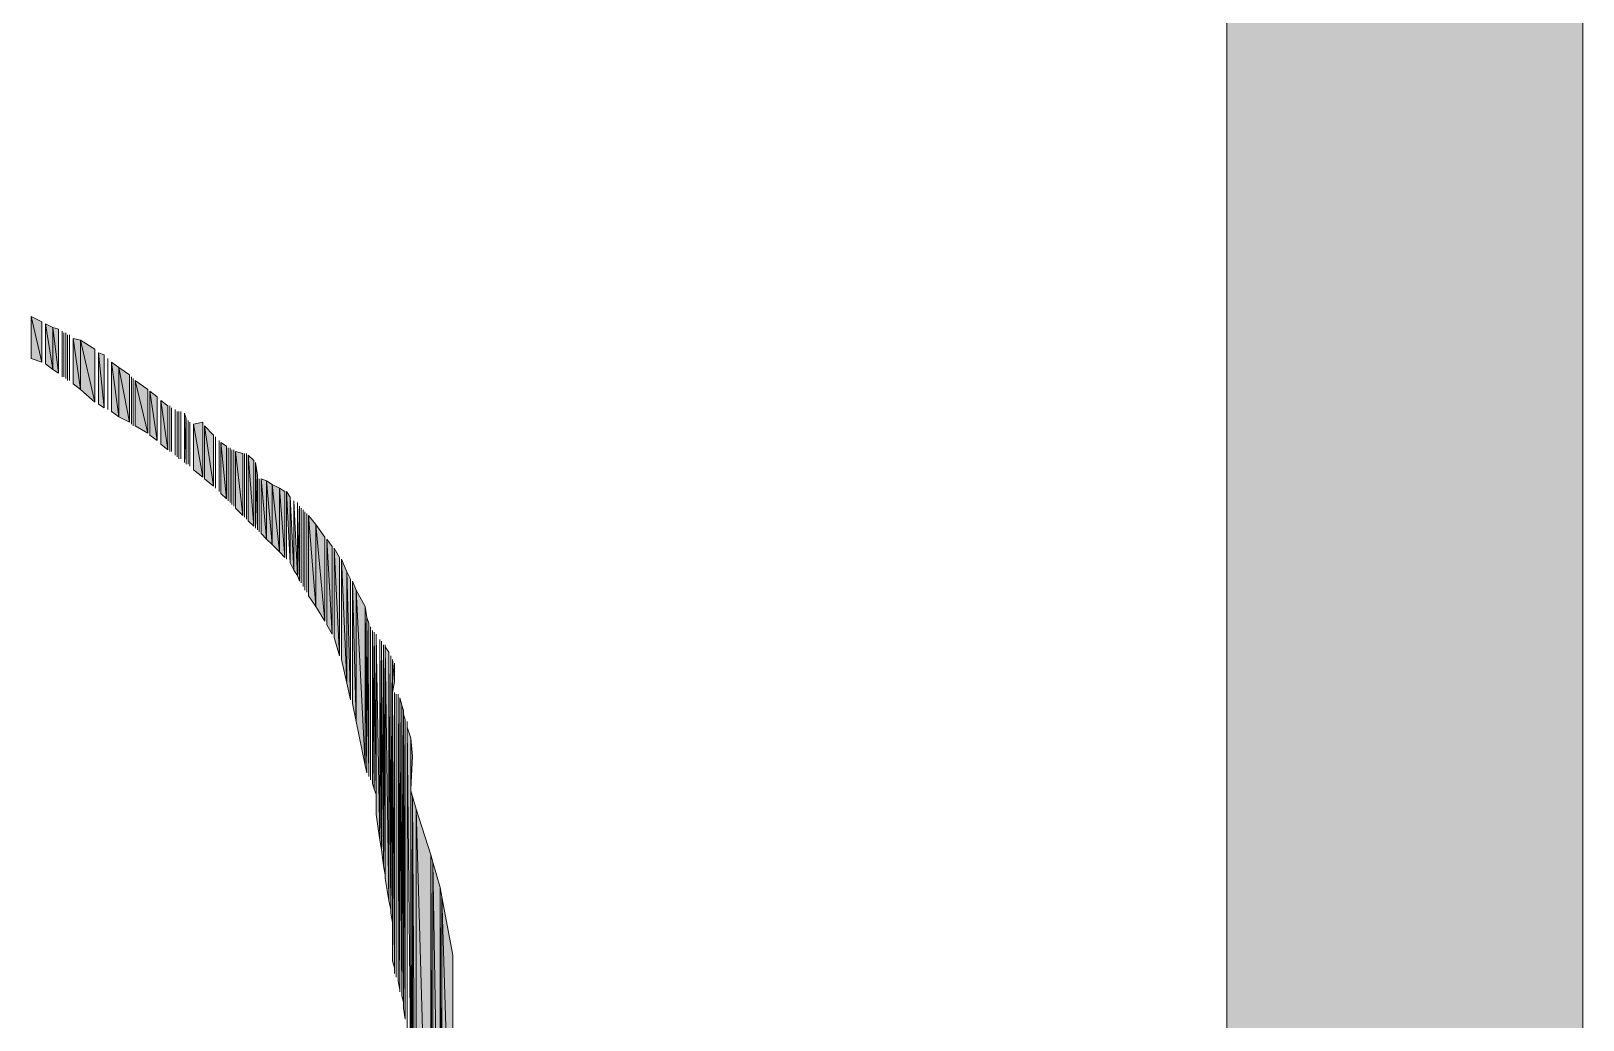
# Model space of a CAD drawing. Header units: millimetres. Extents: x -30643 to 86172, y -19411 to 63186.
# Drawn here: x 83676 to 84274, y -219 to 162 of the extents above; entities that cross this region are included whole.
import ezdxf

# ---------------------------------------------------------------- set-up
doc = ezdxf.new("R2010")
doc.units = ezdxf.units.MM

msp = doc.modelspace()

# ---------------------------------------------------------------- hatches: boundary and pattern name
h = msp.add_hatch(color=0)
h.dxf.hatch_style = 2
h.paths.add_polyline_path([(84273.84, -17512.85), (84136.62, -17374.93), (84136.62, 61150.03), (84273.84, 61287.95)])
h = msp.add_hatch(color=0)
h.dxf.hatch_style = 2
h.paths.add_polyline_path([(83675.71, 36.21), (83679.93, 34.8), (83675.71, 52.39)])
h = msp.add_hatch(color=0)
h.dxf.hatch_style = 2
h.paths.add_polyline_path([(83679.93, 34.8), (83679.93, 50.28), (83675.71, 52.39)])
h = msp.add_hatch(color=0)
h.dxf.hatch_style = 2
h.paths.add_polyline_path([(83681.34, 34.09), (83684.15, 31.98), (83681.34, 49.58)])
h = msp.add_hatch(color=0)
h.dxf.hatch_style = 2
h.paths.add_polyline_path([(83684.15, 31.98), (83684.15, 48.17), (83681.34, 49.58)])
h = msp.add_hatch(color=0)
h.dxf.hatch_style = 2
h.paths.add_polyline_path([(83684.15, 31.98), (83686.27, 30.58), (83684.15, 48.17)])
h = msp.add_hatch(color=0)
h.dxf.hatch_style = 2
h.paths.add_polyline_path([(83686.27, 30.58), (83686.27, 47.46), (83684.15, 48.17)])
h = msp.add_hatch(color=0)
h.dxf.hatch_style = 2
h.paths.add_polyline_path([(83691.89, 26.35), (83694.71, 24.24), (83691.89, 43.95)])
h = msp.add_hatch(color=0)
h.dxf.hatch_style = 2
h.paths.add_polyline_path([(83694.71, 24.24), (83694.71, 43.24), (83691.89, 43.95)])
h = msp.add_hatch(color=0)
h.dxf.hatch_style = 2
h.paths.add_polyline_path([(83694.71, 24.24), (83700.34, 19.32), (83694.71, 43.24)])
h = msp.add_hatch(color=0)
h.dxf.hatch_style = 2
h.paths.add_polyline_path([(83700.34, 19.32), (83700.34, 39.72), (83694.71, 43.24)])
h = msp.add_hatch(color=0)
h.dxf.hatch_style = 2
h.paths.add_polyline_path([(83701.75, 18.61), (83703.86, 17.21), (83701.75, 38.32)])
h = msp.add_hatch(color=0)
h.dxf.hatch_style = 2
h.paths.add_polyline_path([(83703.86, 17.21), (83703.86, 37.61), (83701.75, 38.32)])
h = msp.add_hatch(color=0)
h.dxf.hatch_style = 2
h.paths.add_polyline_path([(83706.67, 15.8), (83709.49, 13.69), (83706.67, 34.8)])
h = msp.add_hatch(color=0)
h.dxf.hatch_style = 2
h.paths.add_polyline_path([(83709.49, 13.69), (83709.49, 32.69), (83706.67, 34.8)])
h = msp.add_hatch(color=0)
h.dxf.hatch_style = 2
h.paths.add_polyline_path([(83709.49, 13.69), (83713.71, 11.58), (83709.49, 32.69)])
h = msp.add_hatch(color=0)
h.dxf.hatch_style = 2
h.paths.add_polyline_path([(83713.71, 11.58), (83713.71, 29.87), (83709.49, 32.69)])
h = msp.add_hatch(color=0)
h.dxf.hatch_style = 2
h.paths.add_polyline_path([(83715.82, 10.17), (83720.75, 7.36), (83715.82, 27.76)])
h = msp.add_hatch(color=0)
h.dxf.hatch_style = 2
h.paths.add_polyline_path([(83720.75, 7.36), (83720.75, 24.24), (83715.82, 27.76)])
h = msp.add_hatch(color=0)
h.dxf.hatch_style = 2
h.paths.add_polyline_path([(83721.45, 6.65), (83724.26, 4.54), (83721.45, 23.54)])
h = msp.add_hatch(color=0)
h.dxf.hatch_style = 2
h.paths.add_polyline_path([(83724.26, 4.54), (83724.26, 21.43), (83721.45, 23.54)])
h = msp.add_hatch(color=0)
h.dxf.hatch_style = 2
h.paths.add_polyline_path([(83725.67, 3.13), (83728.49, 1.02), (83725.67, 20.02)])
h = msp.add_hatch(color=0)
h.dxf.hatch_style = 2
h.paths.add_polyline_path([(83728.49, 1.02), (83728.49, 17.91), (83725.67, 20.02)])
h = msp.add_hatch(color=0)
h.dxf.hatch_style = 2
h.paths.add_polyline_path([(83735.52, -4.61), (83735.52, 12.98), (83734.82, 15.1)])
h = msp.add_hatch(color=0)
h.dxf.hatch_style = 2
h.paths.add_polyline_path([(83741.86, -9.53), (83741.86, 11.58), (83738.34, 10.87)])
h = msp.add_hatch(color=0)
h.dxf.hatch_style = 2
h.paths.add_polyline_path([(83738.34, -6.72), (83741.86, -9.53), (83738.34, 10.87)])
h = msp.add_hatch(color=0)
h.dxf.hatch_style = 2
h.paths.add_polyline_path([(83742.56, -10.24), (83746.08, -13.05), (83742.56, 10.17)])
h = msp.add_hatch(color=0)
h.dxf.hatch_style = 2
h.paths.add_polyline_path([(83746.08, -13.05), (83746.08, 6.65), (83742.56, 10.17)])
h = msp.add_hatch(color=0)
h.dxf.hatch_style = 2
h.paths.add_polyline_path([(83748.89, -15.87), (83751, -17.98), (83748.89, 3.84)])
h = msp.add_hatch(color=0)
h.dxf.hatch_style = 2
h.paths.add_polyline_path([(83751, -17.98), (83751, 2.43), (83748.89, 3.84)])
h = msp.add_hatch(color=0)
h.dxf.hatch_style = 2
h.paths.add_polyline_path([(83754.52, -21.5), (83757.34, -24.31), (83754.52, 0.32)])
h = msp.add_hatch(color=0)
h.dxf.hatch_style = 2
h.paths.add_polyline_path([(83757.34, -24.31), (83757.34, -0.39), (83754.52, 0.32)])
h = msp.add_hatch(color=0)
h.dxf.hatch_style = 2
h.paths.add_polyline_path([(83759.45, -26.42), (83761.56, -28.53), (83759.45, -1.09)])
h = msp.add_hatch(color=0)
h.dxf.hatch_style = 2
h.paths.add_polyline_path([(83761.56, -28.53), (83761.56, -3.2), (83759.45, -1.09)])
h = msp.add_hatch(color=0)
h.dxf.hatch_style = 2
h.paths.add_polyline_path([(83762.97, -29.94), (83762.97, -8.83), (83762.26, -3.9)])
h = msp.add_hatch(color=0)
h.dxf.hatch_style = 2
h.paths.add_polyline_path([(83764.37, -31.35), (83766.48, -33.46), (83764.37, -10.24)])
h = msp.add_hatch(color=0)
h.dxf.hatch_style = 2
h.paths.add_polyline_path([(83766.48, -33.46), (83766.48, -10.94), (83764.37, -10.24)])
h = msp.add_hatch(color=0)
h.dxf.hatch_style = 2
h.paths.add_polyline_path([(83766.48, -33.46), (83768.6, -35.57), (83766.48, -10.94)])
h = msp.add_hatch(color=0)
h.dxf.hatch_style = 2
h.paths.add_polyline_path([(83768.6, -35.57), (83768.6, -12.35), (83766.48, -10.94)])
h = msp.add_hatch(color=0)
h.dxf.hatch_style = 2
h.paths.add_polyline_path([(83768.6, -35.57), (83771.41, -38.38), (83768.6, -12.35)])
h = msp.add_hatch(color=0)
h.dxf.hatch_style = 2
h.paths.add_polyline_path([(83771.41, -38.38), (83771.41, -13.76), (83768.6, -12.35)])
h = msp.add_hatch(color=0)
h.dxf.hatch_style = 2
h.paths.add_polyline_path([(83771.41, -38.38), (83773.52, -40.5), (83771.41, -13.76)])
h = msp.add_hatch(color=0)
h.dxf.hatch_style = 2
h.paths.add_polyline_path([(83773.52, -40.5), (83773.52, -15.16), (83771.41, -13.76)])
h = msp.add_hatch(color=0)
h.dxf.hatch_style = 2
h.paths.add_polyline_path([(83775.63, -42.61), (83775.63, -17.27), (83774.22, -15.16)])
h = msp.add_hatch(color=0)
h.dxf.hatch_style = 2
h.paths.add_polyline_path([(83775.63, -42.61), (83777.04, -45.42), (83775.63, -17.27)])
h = msp.add_hatch(color=0)
h.dxf.hatch_style = 2
h.paths.add_polyline_path([(83777.04, -45.42), (83778.45, -47.53), (83777.04, -18.68)])
h = msp.add_hatch(color=0)
h.dxf.hatch_style = 2
h.paths.add_polyline_path([(83778.45, -47.53), (83779.15, -49.64), (83778.45, -19.38)])
h = msp.add_hatch(color=0)
h.dxf.hatch_style = 2
h.paths.add_polyline_path([(83782.67, -55.27), (83785.48, -59.49), (83782.67, -24.31)])
h = msp.add_hatch(color=0)
h.dxf.hatch_style = 2
h.paths.add_polyline_path([(83785.48, -59.49), (83785.48, -27.83), (83782.67, -24.31)])
h = msp.add_hatch(color=0)
h.dxf.hatch_style = 2
h.paths.add_polyline_path([(83785.48, -59.49), (83789, -65.12), (83785.48, -27.83)])
h = msp.add_hatch(color=0)
h.dxf.hatch_style = 2
h.paths.add_polyline_path([(83789, -65.12), (83789, -32.75), (83785.48, -27.83)])
h = msp.add_hatch(color=0)
h.dxf.hatch_style = 2
h.paths.add_polyline_path([(83789.71, -66.53), (83791.82, -70.05), (83789.71, -33.46)])
h = msp.add_hatch(color=0)
h.dxf.hatch_style = 2
h.paths.add_polyline_path([(83791.82, -70.05), (83791.82, -36.27), (83789.71, -33.46)])
h = msp.add_hatch(color=0)
h.dxf.hatch_style = 2
h.paths.add_polyline_path([(83792.52, -71.46), (83794.63, -78.49), (83792.52, -36.98)])
h = msp.add_hatch(color=0)
h.dxf.hatch_style = 2
h.paths.add_polyline_path([(83794.63, -78.49), (83794.63, -40.5), (83792.52, -36.98)])
h = msp.add_hatch(color=0)
h.dxf.hatch_style = 2
h.paths.add_polyline_path([(83795.34, -79.9), (83797.45, -89.05), (83795.34, -41.2)])
h = msp.add_hatch(color=0)
h.dxf.hatch_style = 2
h.paths.add_polyline_path([(83797.45, -89.05), (83797.45, -46.12), (83795.34, -41.2)])
h = msp.add_hatch(color=0)
h.dxf.hatch_style = 2
h.paths.add_polyline_path([(83797.45, -89.05), (83798.85, -95.38), (83797.45, -46.12)])
h = msp.add_hatch(color=0)
h.dxf.hatch_style = 2
h.paths.add_polyline_path([(83798.85, -95.38), (83798.85, -48.94), (83797.45, -46.12)])
h = msp.add_hatch(color=0)
h.dxf.hatch_style = 2
h.paths.add_polyline_path([(83799.56, -96.79), (83800.96, -103.83), (83799.56, -49.64)])
h = msp.add_hatch(color=0)
h.dxf.hatch_style = 2
h.paths.add_polyline_path([(83800.96, -103.83), (83800.96, -53.16), (83799.56, -49.64)])
h = msp.add_hatch(color=0)
h.dxf.hatch_style = 2
h.paths.add_polyline_path([(83800.96, -103.83), (83804.48, -120.71), (83800.96, -53.16)])
h = msp.add_hatch(color=0)
h.dxf.hatch_style = 2
h.paths.add_polyline_path([(83804.48, -120.71), (83804.48, -59.49), (83800.96, -53.16)])
h = msp.add_hatch(color=0)
h.dxf.hatch_style = 2
h.paths.add_polyline_path([(83804.48, -120.71), (83805.19, -123.53), (83804.48, -59.49)])
h = msp.add_hatch(color=0)
h.dxf.hatch_style = 2
h.paths.add_polyline_path([(83805.19, -123.53), (83805.19, -63.72), (83804.48, -59.49)])
h = msp.add_hatch(color=0)
h.dxf.hatch_style = 2
h.paths.add_polyline_path([(83805.89, -124.94), (83805.89, -65.83), (83805.19, -63.72)])
h = msp.add_hatch(color=0)
h.dxf.hatch_style = 2
h.paths.add_polyline_path([(83807.3, -127.75), (83808, -129.86), (83807.3, -68.64)])
h = msp.add_hatch(color=0)
h.dxf.hatch_style = 2
h.paths.add_polyline_path([(83808, -129.86), (83808.71, -131.97), (83808, -69.35)])
h = msp.add_hatch(color=0)
h.dxf.hatch_style = 2
h.paths.add_polyline_path([(83808.71, -131.97), (83808.71, -139.71), (83808.71, -70.05)])
h = msp.add_hatch(color=0)
h.dxf.hatch_style = 2
h.paths.add_polyline_path([(83808.71, -139.71), (83810.11, -149.57), (83808.71, -70.75)])
h = msp.add_hatch(color=0)
h.dxf.hatch_style = 2
h.paths.add_polyline_path([(83810.11, -149.57), (83810.82, -153.08), (83810.11, -72.16)])
h = msp.add_hatch(color=0)
h.dxf.hatch_style = 2
h.paths.add_polyline_path([(83810.82, -153.08), (83811.52, -159.42), (83810.82, -72.86)])
h = msp.add_hatch(color=0)
h.dxf.hatch_style = 2
h.paths.add_polyline_path([(83811.52, -159.42), (83812.22, -162.94), (83811.52, -74.27)])
h = msp.add_hatch(color=0)
h.dxf.hatch_style = 2
h.paths.add_polyline_path([(83812.22, -164.34), (83813.63, -172.79), (83812.22, -74.98)])
h = msp.add_hatch(color=0)
h.dxf.hatch_style = 2
h.paths.add_polyline_path([(83813.63, -172.79), (83813.63, -77.09), (83812.22, -74.98)])
h = msp.add_hatch(color=0)
h.dxf.hatch_style = 2
h.paths.add_polyline_path([(83813.63, -172.79), (83814.33, -176.31), (83813.63, -77.09)])
h = msp.add_hatch(color=0)
h.dxf.hatch_style = 2
h.paths.add_polyline_path([(83814.33, -177.71), (83815.04, -181.23), (83814.33, -78.49)])
h = msp.add_hatch(color=0)
h.dxf.hatch_style = 2
h.paths.add_polyline_path([(83815.04, -92.57), (83815.74, -88.35), (83815.04, -79.9)])
h = msp.add_hatch(color=0)
h.dxf.hatch_style = 2
h.paths.add_polyline_path([(83815.74, -88.35), (83815.74, -86.23), (83815.74, -81.31)])
h = msp.add_hatch(color=0)
h.dxf.hatch_style = 2
h.paths.add_polyline_path([(83815.74, -86.23), (83815.74, -84.12), (83815.74, -81.31)])
h = msp.add_hatch(color=0)
h.dxf.hatch_style = 2
h.paths.add_polyline_path([(83815.04, -196.01), (83815.74, -198.82), (83815.04, -92.57)])
h = msp.add_hatch(color=0)
h.dxf.hatch_style = 2
h.paths.add_polyline_path([(83815.74, -198.82), (83815.74, -200.93), (83815.74, -92.57)])
h = msp.add_hatch(color=0)
h.dxf.hatch_style = 2
h.paths.add_polyline_path([(83817.15, -203.75), (83817.85, -207.27), (83817.15, -93.27)])
h = msp.add_hatch(color=0)
h.dxf.hatch_style = 2
h.paths.add_polyline_path([(83818.56, -209.38), (83818.56, -97.49), (83817.85, -94.68)])
h = msp.add_hatch(color=0)
h.dxf.hatch_style = 2
h.paths.add_polyline_path([(83818.56, -209.38), (83819.26, -212.19), (83818.56, -97.49)])
h = msp.add_hatch(color=0)
h.dxf.hatch_style = 2
h.paths.add_polyline_path([(83819.26, -212.19), (83819.26, -99.6), (83818.56, -97.49)])
h = msp.add_hatch(color=0)
h.dxf.hatch_style = 2
h.paths.add_polyline_path([(83819.26, -212.19), (83819.26, -214.3), (83819.26, -99.6)])
h = msp.add_hatch(color=0)
h.dxf.hatch_style = 2
h.paths.add_polyline_path([(83819.26, -214.3), (83819.96, -218.53), (83819.26, -101.01)])
h = msp.add_hatch(color=0)
h.dxf.hatch_style = 2
h.paths.add_polyline_path([(83819.96, -218.53), (83819.96, -103.12), (83819.26, -101.01)])
h = msp.add_hatch(color=0)
h.dxf.hatch_style = 2
h.paths.add_polyline_path([(83820.67, -219.93), (83820.67, -236.12), (83820.67, -103.83)])
h = msp.add_hatch(color=0)
h.dxf.hatch_style = 2
h.paths.add_polyline_path([(83820.67, -236.12), (83820.67, -105.94), (83820.67, -103.83)])
h = msp.add_hatch(color=0)
h.dxf.hatch_style = 2
h.paths.add_polyline_path([(83822.08, -241.04), (83822.08, -110.16), (83820.67, -105.94)])
h = msp.add_hatch(color=0)
h.dxf.hatch_style = 2
h.paths.add_polyline_path([(83822.08, -129.86), (83822.78, -117.2), (83822.08, -110.16)])
h = msp.add_hatch(color=0)
h.dxf.hatch_style = 2
h.paths.add_polyline_path([(83822.78, -354.34), (83822.78, -132.68), (83822.08, -130.57)])
h = msp.add_hatch(color=0)
h.dxf.hatch_style = 2
h.paths.add_polyline_path([(83822.78, -354.34), (83824.19, -352.22), (83822.78, -132.68)])
h = msp.add_hatch(color=0)
h.dxf.hatch_style = 2
h.paths.add_polyline_path([(83824.19, -352.22), (83824.19, -137.6), (83822.78, -132.68)])
h = msp.add_hatch(color=0)
h.dxf.hatch_style = 2
h.paths.add_polyline_path([(83824.19, -352.22), (83829.82, -334.63), (83824.19, -137.6)])
h = msp.add_hatch(color=0)
h.dxf.hatch_style = 2
h.paths.add_polyline_path([(83829.82, -334.63), (83829.82, -155.19), (83824.19, -137.6)])
h = msp.add_hatch(color=0)
h.dxf.hatch_style = 2
h.paths.add_polyline_path([(83829.82, -334.63), (83830.52, -332.52), (83829.82, -155.19)])
h = msp.add_hatch(color=0)
h.dxf.hatch_style = 2
h.paths.add_polyline_path([(83830.52, -332.52), (83830.52, -158.01), (83829.82, -155.19)])
h = msp.add_hatch(color=0)
h.dxf.hatch_style = 2
h.paths.add_polyline_path([(83830.52, -332.52), (83833.33, -324.08), (83830.52, -158.01)])
h = msp.add_hatch(color=0)
h.dxf.hatch_style = 2
h.paths.add_polyline_path([(83833.33, -324.08), (83833.33, -167.86), (83830.52, -158.01)])
h = msp.add_hatch(color=0)
h.dxf.hatch_style = 2
h.paths.add_polyline_path([(83833.33, -324.08), (83834.04, -321.97), (83833.33, -167.86)])
h = msp.add_hatch(color=0)
h.dxf.hatch_style = 2
h.paths.add_polyline_path([(83834.04, -321.97), (83834.04, -171.38), (83833.33, -167.86)])
h = msp.add_hatch(color=0)
h.dxf.hatch_style = 2
h.paths.add_polyline_path([(83834.04, -321.97), (83838.26, -309.3), (83834.04, -171.38)])
h = msp.add_hatch(color=0)
h.dxf.hatch_style = 2
h.paths.add_polyline_path([(83838.26, -309.3), (83838.26, -193.9), (83834.04, -171.38)])
h = msp.add_hatch(color=0)
h.dxf.hatch_style = 2
h.paths.add_polyline_path([(83838.26, -309.3), (83838.96, -307.19), (83838.26, -217.82)])

# ---------------------------------------------------------------- linework, layer by layer
at = {"color": 0, "lineweight": 0}
for points in [[(84273.84, -17512.85), (84136.62, -17374.93), (84136.62, 61150.03), (84273.84, 61287.95)], [(83675.71, 36.21), (83675.71, 52.39)], [(83675.71, 36.21), (83679.93, 34.8), (83675.71, 52.39)], [(83679.93, 34.8), (83679.93, 50.28), (83675.71, 52.39)], [(83679.93, 34.8), (83679.93, 50.28)], [(83681.34, 34.09), (83681.34, 49.58)], [(83681.34, 34.09), (83684.15, 31.98), (83681.34, 49.58)], [(83684.15, 31.98), (83684.15, 48.17), (83681.34, 49.58)], [(83684.15, 31.98), (83684.15, 48.17)], [(83684.15, 31.98), (83684.15, 48.17)], [(83684.15, 31.98), (83686.27, 30.58), (83684.15, 48.17)], [(83686.27, 30.58), (83686.27, 47.46), (83684.15, 48.17)], [(83686.27, 30.58), (83686.27, 47.46)], [(83687.67, 29.87), (83687.67, 46.76)], [(83687.67, 29.87), (83687.67, 46.76)], [(83687.67, 29.87), (83687.67, 46.76)], [(83687.67, 29.87), (83687.67, 46.76)], [(83687.67, 29.87), (83687.67, 46.76)], [(83687.67, 29.87), (83687.67, 46.76)], [(83687.67, 29.87), (83687.67, 46.76)], [(83687.67, 29.87), (83687.67, 46.76)], [(83687.67, 29.87), (83687.67, 46.76)], [(83687.67, 29.87), (83687.67, 46.76)], [(83687.67, 29.17), (83687.67, 46.06)], [(83687.67, 29.17), (83687.67, 46.06)], [(83688.38, 29.17), (83688.38, 46.06)], [(83688.38, 29.17), (83688.38, 46.06)], [(83689.08, 29.17), (83689.08, 46.06)], [(83689.08, 29.17), (83689.08, 46.06)], [(83689.08, 28.47), (83689.08, 45.35)], [(83689.08, 28.47), (83689.08, 45.35)], [(83689.78, 27.76), (83689.78, 45.35)], [(83689.78, 27.76), (83689.78, 45.35)], [(83690.49, 27.76), (83690.49, 45.35)], [(83690.49, 27.76), (83690.49, 45.35)], [(83690.49, 27.76), (83690.49, 45.35)], [(83690.49, 27.76), (83690.49, 45.35)], [(83691.89, 26.35), (83691.89, 43.95)], [(83691.89, 26.35), (83694.71, 24.24), (83691.89, 43.95)], [(83694.71, 24.24), (83694.71, 43.24), (83691.89, 43.95)], [(83694.71, 24.24), (83700.34, 19.32), (83694.71, 43.24)], [(83700.34, 19.32), (83700.34, 39.72), (83694.71, 43.24)], [(83700.34, 19.32), (83700.34, 39.72)], [(83701.75, 18.61), (83701.75, 38.32)], [(83701.75, 18.61), (83703.86, 17.21), (83701.75, 38.32)], [(83703.86, 17.21), (83703.86, 37.61), (83701.75, 38.32)], [(83703.86, 17.21), (83703.86, 37.61)], [(83705.26, 16.5), (83705.26, 36.21)], [(83705.26, 16.5), (83705.26, 36.21)], [(83706.67, 15.8), (83706.67, 34.8)], [(83706.67, 15.8), (83709.49, 13.69), (83706.67, 34.8)], [(83709.49, 13.69), (83709.49, 32.69), (83706.67, 34.8)], [(83709.49, 13.69), (83713.71, 11.58), (83709.49, 32.69)], [(83713.71, 11.58), (83713.71, 29.87), (83709.49, 32.69)], [(83713.71, 11.58), (83713.71, 29.87)], [(83714.41, 10.87), (83714.41, 29.17)], [(83714.41, 10.87), (83714.41, 29.17)], [(83715.12, 10.17), (83715.12, 28.47)], [(83715.12, 10.17), (83715.12, 28.47)], [(83715.82, 10.17), (83715.82, 27.76)], [(83715.82, 10.17), (83720.75, 7.36), (83715.82, 27.76)], [(83720.75, 7.36), (83720.75, 24.24), (83715.82, 27.76)], [(83720.75, 7.36), (83720.75, 24.24)], [(83720.75, 7.36), (83720.75, 24.24)], [(83720.75, 7.36), (83720.75, 24.24)], [(83721.45, 6.65), (83721.45, 23.54)], [(83721.45, 6.65), (83724.26, 4.54), (83721.45, 23.54)], [(83724.26, 4.54), (83724.26, 21.43), (83721.45, 23.54)], [(83724.26, 4.54), (83724.26, 21.43)], [(83725.67, 3.13), (83725.67, 20.02)], [(83725.67, 3.13), (83728.49, 1.02), (83725.67, 20.02)], [(83728.49, 1.02), (83728.49, 17.91), (83725.67, 20.02)], [(83728.49, 1.02), (83728.49, 17.91)], [(83729.19, 1.02), (83729.19, 17.91)], [(83729.19, 1.02), (83729.19, 17.91)], [(83729.19, 0.32), (83729.19, 17.21)], [(83729.19, 0.32), (83729.19, 17.21)], [(83729.89, 0.32), (83729.89, 17.21)], [(83729.89, 0.32), (83729.89, 17.21)], [(83731.3, -1.09), (83731.3, 16.5)], [(83731.3, -1.09), (83731.3, 16.5)], [(83732, -1.79), (83732, 15.8)], [(83732, -1.79), (83732, 15.8)], [(83732.71, -2.5), (83732.71, 15.8)], [(83732.71, -2.5), (83732.71, 15.8)], [(83733.41, -2.5), (83733.41, 15.8)], [(83733.41, -2.5), (83733.41, 15.8)], [(83733.41, -2.5), (83733.41, 15.8)], [(83733.41, -2.5), (83733.41, 15.8)], [(83734.82, -3.2), (83734.82, 15.1)], [(83734.82, -3.2), (83734.82, 15.1)], [(83734.82, -3.9), (83734.82, 15.1)], [(83734.82, -3.9), (83734.82, 15.1)], [(83735.52, -4.61), (83735.52, 12.98), (83734.82, 15.1)], [(83735.52, -4.61), (83735.52, 12.98)], [(83735.52, -4.61), (83735.52, 12.28)], [(83735.52, -4.61), (83735.52, 12.28)], [(83736.23, -4.61), (83736.23, 12.28)], [(83736.23, -4.61), (83736.23, 12.28)], [(83736.93, -5.31), (83736.93, 11.58)], [(83736.93, -5.31), (83736.93, 11.58)], [(83741.86, -9.53), (83741.86, 11.58), (83738.34, 10.87)], [(83738.34, -6.72), (83738.34, 10.87)], [(83738.34, -6.72), (83741.86, -9.53), (83738.34, 10.87)], [(83741.86, -9.53), (83741.86, 11.58)], [(83742.56, -10.24), (83742.56, 10.17)], [(83742.56, -10.24), (83746.08, -13.05), (83742.56, 10.17)], [(83746.08, -13.05), (83746.08, 6.65), (83742.56, 10.17)], [(83746.08, -13.05), (83746.08, 6.65)], [(83746.78, -13.05), (83746.78, 5.95)], [(83746.78, -13.05), (83746.78, 5.95)], [(83746.78, -13.76), (83746.78, 5.95)], [(83746.78, -13.76), (83746.78, 5.95)], [(83748.19, -15.16), (83748.19, 4.54)], [(83748.19, -15.16), (83748.19, 4.54)], [(83748.89, -15.87), (83748.89, 3.84)], [(83748.89, -15.87), (83751, -17.98), (83748.89, 3.84)], [(83751, -17.98), (83751, 2.43), (83748.89, 3.84)], [(83751, -17.98), (83751, 2.43)], [(83751.71, -18.68), (83751.71, 1.73)], [(83751.71, -18.68), (83751.71, 1.73)], [(83752.41, -19.38), (83752.41, 1.73)], [(83752.41, -19.38), (83752.41, 1.73)], [(83752.41, -19.38), (83752.41, 1.02)], [(83752.41, -19.38), (83752.41, 1.02)], [(83753.11, -20.09), (83753.11, 1.02)], [(83753.11, -20.09), (83753.11, 1.02)], [(83753.82, -20.79), (83753.82, 1.02)], [(83753.82, -20.79), (83753.82, 1.02)], [(83754.52, -21.5), (83754.52, 0.32)], [(83754.52, -21.5), (83757.34, -24.31), (83754.52, 0.32)], [(83757.34, -24.31), (83757.34, -0.39), (83754.52, 0.32)], [(83757.34, -24.31), (83757.34, -0.39)], [(83757.34, -24.31), (83757.34, -0.39)], [(83757.34, -24.31), (83757.34, -0.39)], [(83758.04, -25.01), (83758.04, -0.39)], [(83758.04, -25.01), (83758.04, -0.39)], [(83758.74, -25.72), (83758.74, -0.39)], [(83758.74, -25.72), (83758.74, -0.39)], [(83759.45, -26.42), (83759.45, -1.09)], [(83759.45, -26.42), (83761.56, -28.53), (83759.45, -1.09)], [(83761.56, -28.53), (83761.56, -3.2), (83759.45, -1.09)], [(83761.56, -28.53), (83761.56, -3.2)], [(83762.26, -29.24), (83762.26, -3.9)], [(83762.26, -29.24), (83762.26, -3.9)], [(83762.97, -29.94), (83762.97, -8.83), (83762.26, -3.9)], [(83762.97, -29.94), (83762.97, -8.83)], [(83762.97, -29.94), (83762.97, -9.53)], [(83762.97, -29.94), (83762.97, -9.53)], [(83763.67, -30.64), (83763.67, -10.24)], [(83763.67, -30.64), (83763.67, -10.24)], [(83764.37, -31.35), (83764.37, -10.24)], [(83764.37, -31.35), (83766.48, -33.46), (83764.37, -10.24)], [(83766.48, -33.46), (83766.48, -10.94), (83764.37, -10.24)], [(83766.48, -33.46), (83768.6, -35.57), (83766.48, -10.94)], [(83768.6, -35.57), (83768.6, -12.35), (83766.48, -10.94)], [(83768.6, -35.57), (83768.6, -12.35)], [(83768.6, -35.57), (83768.6, -12.35)], [(83768.6, -35.57), (83771.41, -38.38), (83768.6, -12.35)], [(83771.41, -38.38), (83771.41, -13.76), (83768.6, -12.35)], [(83771.41, -38.38), (83771.41, -13.76)], [(83771.41, -38.38), (83771.41, -13.76)], [(83771.41, -38.38), (83773.52, -40.5), (83771.41, -13.76)], [(83773.52, -40.5), (83773.52, -15.16), (83771.41, -13.76)], [(83773.52, -40.5), (83773.52, -15.16)], [(83774.22, -41.2), (83774.22, -15.16)], [(83774.22, -41.2), (83774.22, -15.16)], [(83775.63, -42.61), (83775.63, -17.27), (83774.22, -15.16)], [(83775.63, -42.61), (83777.04, -45.42), (83775.63, -17.27)], [(83777.04, -45.42), (83777.04, -18.68)], [(83777.04, -45.42), (83778.45, -47.53), (83777.04, -18.68)], [(83778.45, -47.53), (83778.45, -19.38)], [(83778.45, -47.53), (83779.15, -49.64), (83778.45, -19.38)], [(83779.15, -49.64), (83779.15, -20.79)], [(83779.15, -49.64), (83779.15, -20.79)], [(83779.85, -50.35), (83779.85, -21.5)], [(83779.85, -50.35), (83779.85, -21.5)], [(83780.56, -51.05), (83780.56, -22.2)], [(83780.56, -51.05), (83780.56, -22.2)], [(83780.56, -51.75), (83780.56, -22.2)], [(83780.56, -51.75), (83780.56, -22.2)], [(83781.26, -53.16), (83781.26, -22.9)], [(83781.26, -53.16), (83781.26, -22.9)], [(83781.26, -53.16), (83781.26, -22.9)], [(83781.26, -53.16), (83781.26, -22.9)], [(83781.97, -53.86), (83781.97, -23.61)], [(83781.97, -53.86), (83781.97, -23.61)], [(83782.67, -55.27), (83782.67, -24.31)], [(83782.67, -55.27), (83785.48, -59.49), (83782.67, -24.31)], [(83785.48, -59.49), (83785.48, -27.83), (83782.67, -24.31)], [(83785.48, -59.49), (83789, -65.12), (83785.48, -27.83)], [(83789, -65.12), (83789, -32.75), (83785.48, -27.83)], [(83789, -65.12), (83789, -32.75)], [(83789.71, -66.53), (83789.71, -33.46)], [(83789.71, -66.53), (83791.82, -70.05), (83789.71, -33.46)], [(83791.82, -70.05), (83791.82, -36.27), (83789.71, -33.46)], [(83791.82, -70.05), (83791.82, -36.27)], [(83792.52, -71.46), (83792.52, -36.98)], [(83792.52, -71.46), (83794.63, -78.49), (83792.52, -36.98)], [(83794.63, -78.49), (83794.63, -40.5), (83792.52, -36.98)], [(83794.63, -78.49), (83794.63, -40.5)], [(83795.34, -79.2), (83795.34, -41.2)], [(83795.34, -79.2), (83795.34, -41.2)], [(83795.34, -79.9), (83795.34, -41.2)], [(83795.34, -79.9), (83797.45, -89.05), (83795.34, -41.2)], [(83797.45, -89.05), (83797.45, -46.12), (83795.34, -41.2)], [(83797.45, -89.05), (83798.85, -95.38), (83797.45, -46.12)], [(83798.85, -95.38), (83798.85, -48.94), (83797.45, -46.12)], [(83798.85, -95.38), (83798.85, -48.94)], [(83799.56, -96.79), (83799.56, -49.64)], [(83799.56, -96.79), (83800.96, -103.83), (83799.56, -49.64)], [(83800.96, -103.83), (83800.96, -53.16), (83799.56, -49.64)], [(83800.96, -103.83), (83804.48, -120.71), (83800.96, -53.16)], [(83804.48, -120.71), (83804.48, -59.49), (83800.96, -53.16)], [(83804.48, -120.71), (83805.19, -123.53), (83804.48, -59.49)], [(83805.19, -123.53), (83805.19, -63.72), (83804.48, -59.49)], [(83805.19, -123.53), (83805.19, -63.72)], [(83805.89, -124.94), (83805.89, -65.83), (83805.19, -63.72)], [(83805.89, -124.94), (83805.89, -65.83)], [(83806.59, -126.34), (83806.59, -67.23)], [(83806.59, -126.34), (83806.59, -67.23)], [(83807.3, -127.75), (83807.3, -68.64)], [(83807.3, -127.75), (83808, -129.86), (83807.3, -68.64)], [(83808, -129.86), (83808, -69.35)], [(83808, -129.86), (83808.71, -131.97), (83808, -69.35)], [(83808.71, -131.97), (83808.71, -70.05)], [(83808.71, -131.97), (83808.71, -139.71), (83808.71, -70.05)], [(83808.71, -139.71), (83808.71, -70.75)], [(83808.71, -139.71), (83810.11, -149.57), (83808.71, -70.75)], [(83810.11, -149.57), (83810.11, -72.16)], [(83810.11, -149.57), (83810.82, -153.08), (83810.11, -72.16)], [(83810.82, -153.08), (83810.82, -72.86)], [(83810.82, -153.08), (83811.52, -159.42), (83810.82, -72.86)], [(83811.52, -159.42), (83811.52, -74.27)], [(83811.52, -159.42), (83812.22, -162.94), (83811.52, -74.27)], [(83812.22, -162.94), (83812.22, -74.27)], [(83812.22, -162.94), (83812.22, -74.27)], [(83812.22, -162.94), (83812.22, -74.27)], [(83812.22, -162.94), (83812.22, -74.27)], [(83812.22, -164.34), (83812.22, -74.98)], [(83812.22, -164.34), (83813.63, -172.79), (83812.22, -74.98)], [(83813.63, -172.79), (83813.63, -77.09), (83812.22, -74.98)], [(83813.63, -172.79), (83814.33, -176.31), (83813.63, -77.09)], [(83814.33, -176.31), (83814.33, -78.49)], [(83814.33, -176.31), (83814.33, -78.49)], [(83814.33, -177.71), (83814.33, -78.49)], [(83814.33, -177.71), (83815.04, -181.23), (83814.33, -78.49)], [(83815.04, -181.23), (83815.04, -79.9)], [(83815.04, -92.57), (83815.74, -88.35), (83815.04, -79.9)], [(83815.74, -88.35), (83815.74, -81.31)], [(83815.74, -88.35), (83815.74, -86.23), (83815.74, -81.31)], [(83815.74, -86.23), (83815.74, -84.12), (83815.74, -81.31)], [(83815.74, -86.23), (83815.74, -84.12)], [(83815.04, -196.01), (83815.74, -198.82), (83815.04, -92.57)], [(83815.74, -198.82), (83815.74, -92.57)], [(83815.74, -198.82), (83815.74, -200.93), (83815.74, -92.57)], [(83815.74, -200.93), (83815.74, -93.27)], [(83815.74, -200.93), (83815.74, -93.27)], [(83816.45, -200.93), (83816.45, -93.27)], [(83816.45, -200.93), (83816.45, -93.27)], [(83816.45, -200.93), (83816.45, -93.27)], [(83816.45, -200.93), (83816.45, -93.27)], [(83816.45, -202.34), (83816.45, -93.27)], [(83816.45, -202.34), (83816.45, -93.27)], [(83817.15, -203.75), (83817.15, -93.27)], [(83817.15, -203.75), (83817.85, -207.27), (83817.15, -93.27)], [(83817.85, -207.27), (83817.85, -94.68)], [(83817.85, -207.27), (83817.85, -94.68)], [(83817.85, -207.97), (83817.85, -94.68)], [(83817.85, -207.97), (83817.85, -94.68)], [(83818.56, -209.38), (83818.56, -97.49), (83817.85, -94.68)], [(83818.56, -209.38), (83819.26, -212.19), (83818.56, -97.49)], [(83819.26, -212.19), (83819.26, -99.6), (83818.56, -97.49)], [(83819.26, -212.19), (83819.26, -214.3), (83819.26, -99.6)], [(83819.26, -214.3), (83819.26, -101.01)], [(83819.26, -214.3), (83819.96, -218.53), (83819.26, -101.01)], [(83819.96, -218.53), (83819.96, -103.12), (83819.26, -101.01)], [(83819.96, -218.53), (83819.96, -103.12)], [(83820.67, -219.93), (83820.67, -103.83)], [(83820.67, -219.93), (83820.67, -236.12), (83820.67, -103.83)], [(83820.67, -236.12), (83820.67, -105.94), (83820.67, -103.83)], [(83820.67, -241.04), (83820.67, -105.94)], [(83822.08, -241.04), (83822.08, -110.16), (83820.67, -105.94)], [(83822.08, -130.57), (83822.08, -110.16)], [(83822.08, -129.86), (83822.08, -110.16)], [(83822.08, -129.86), (83822.78, -117.2), (83822.08, -110.16)], [(83822.08, -355.04), (83822.08, -130.57)], [(83822.08, -355.04), (83822.08, -130.57)], [(83822.08, -355.04), (83822.08, -130.57)], [(83822.78, -354.34), (83822.78, -132.68), (83822.08, -130.57)], [(83822.78, -354.34), (83824.19, -352.22), (83822.78, -132.68)], [(83824.19, -352.22), (83824.19, -137.6), (83822.78, -132.68)], [(83824.19, -352.22), (83829.82, -334.63), (83824.19, -137.6)], [(83829.82, -334.63), (83829.82, -155.19), (83824.19, -137.6)], [(83829.82, -334.63), (83830.52, -332.52), (83829.82, -155.19)], [(83830.52, -332.52), (83830.52, -158.01), (83829.82, -155.19)], [(83830.52, -332.52), (83833.33, -324.08), (83830.52, -158.01)], [(83833.33, -324.08), (83833.33, -167.86), (83830.52, -158.01)], [(83833.33, -324.08), (83834.04, -321.97), (83833.33, -167.86)], [(83834.04, -321.97), (83834.04, -171.38), (83833.33, -167.86)], [(83834.04, -321.97), (83838.26, -309.3), (83834.04, -171.38)], [(83838.26, -309.3), (83838.26, -193.9), (83834.04, -171.38)], [(83838.26, -309.3), (83838.96, -307.19), (83838.26, -217.82)]]:
    msp.add_lwpolyline(points, close=True, dxfattribs=at)

doc.saveas('drawing.dxf')
